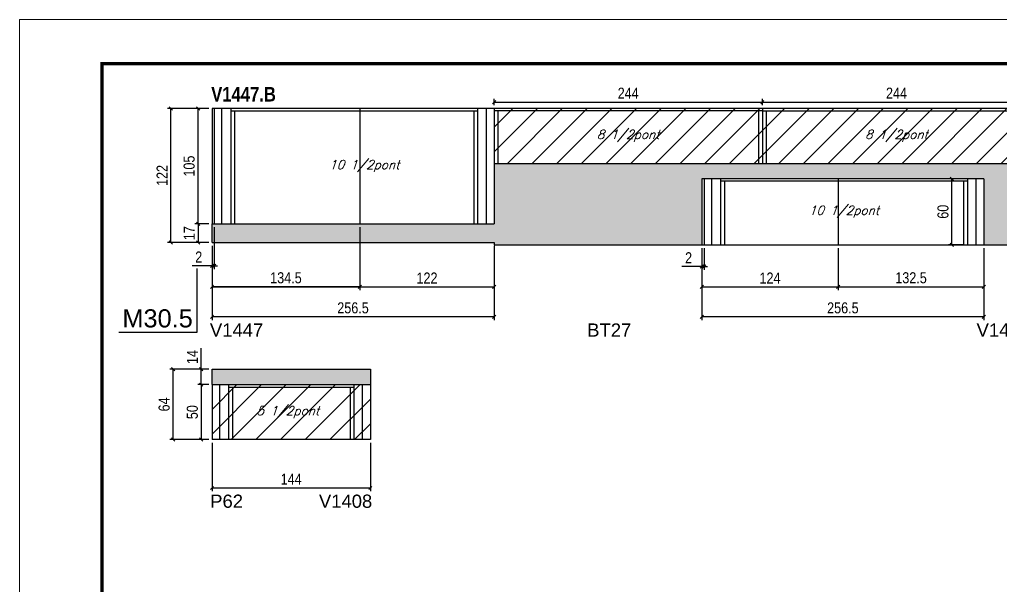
# Model space of a CAD drawing. Extents: x 3309 to 9563, y -2522 to 14608.
# Drawn here: x 8078 to 8970, y 4905 to 5419 of the extents above; entities that cross this region are included whole.
import ezdxf

# ---------------------------------------------------------------- set-up
doc = ezdxf.new("R2010")
doc.units = 0
doc.linetypes.add('DASHED', pattern=[0.75, 0.5, -0.25])
for name, color, linetype in [('5', 5, 'Continuous'), ('COTA', 241, 'Continuous'), ('NOMENCLATURA', 7, 'Continuous'), ('Painéis', 200, 'Continuous'), ('SARR_2.2x7', 40, 'Continuous'), ('SARR_3.5x7', 81, 'Continuous'), ('texto', 7, 'Continuous')]:
    doc.layers.add(name, color=color, linetype=linetype)
for name, color, linetype, lineweight in [('Folhas', 255, 'Continuous', 9), ('Hachura', 251, 'Continuous', 9), ('SARRAFO DE PRESSAO', 251, 'DASHED', 9)]:
    doc.layers.add(name, color=color, linetype=linetype, lineweight=lineweight)
doc.styles.add('COTA TECNICA', font='techl___.ttf', dxfattribs={"height": 10})
doc.styles.add('Romans', font='romans.shx')
doc.styles.get("Standard").update_dxf_attribs({"font": 'arial.ttf'})
doc.styles.add('TECNICA', font='techb___.ttf', dxfattribs={"height": 10})
doc.dimstyles.new('PAINEL', dxfattribs={"dimtxt": 10, "dimasz": 3, "dimexe": 3, "dimexo": 3, "dimgap": 3, "dimtad": 1, "dimdec": 1, "dimzin": 12, "dimdsep": 46, "dimtxsty": 'COTA TECNICA', "dimblk1": 'OBLIQUE', "dimblk2": 'OBLIQUE', "dimsah": 1, "dimcen": 0.9, "dimclrd": 4, "dimclre": 4, "dimclrt": 240, "dimadec": 1, "dimazin": 3, "dimtfac": 1, "dimtdec": 1, "dimtmove": 0, "dimatfit": 3, "dimfxl": 1, "dimtolj": 1, "dimtzin": 12, "dimarcsym": 0})

# ---------------------------------------------------------------- blocks, each defined once
blk = doc.blocks.new('9999999999')
at = {"layer": 'Folhas'}
blk.add_lwpolyline([(98138.98, 34190.21), (99623.98, 34190.21), (99623.98, 35240.21), (98138.98, 35240.21)], close=True, dxfattribs=at)
at = {"layer": 'Folhas', "color": 30, "const_width": 3}
blk.add_lwpolyline([(98213.98, 34230.21), (99583.98, 34230.21), (99583.98, 35200.21), (98213.98, 35200.21)], close=True, dxfattribs=at)
blk = doc.blocks.new('_Oblique')
at = {"color": 0, "linetype": 'ByBlock', "lineweight": -2}
blk.add_line((-0.5, -0.5), (0.5, 0.5), dxfattribs=at)
blk = doc.blocks.new('*D2745')
at = {"layer": 'COTA', "color": 4, "lineweight": -2, "transparency": 16777216}
for p, q in [((8252.84, 5213.55), (8252.84, 5145.97)), ((8509.34, 5213.55), (8509.34, 5145.97)), ((8509.34, 5148.97), (8252.84, 5148.97))]:
    blk.add_line(p, q, dxfattribs=at)
at = {"layer": 'Defpoints', "color": 0, "transparency": 16777216}
for p in [(8252.84, 5216.55), (8509.34, 5216.55), (8252.84, 5148.97)]:
    blk.add_point(p, dxfattribs=at)
at = {"layer": 'COTA', "color": 4, "lineweight": -2, "transparency": 16777216, "xscale": 3, "yscale": 3, "zscale": 3, "rotation": 180}
blk.add_blockref('_Oblique', (8252.84, 5148.97), dxfattribs=at)
at = {"layer": 'COTA', "color": 4, "lineweight": -2, "transparency": 16777216, "xscale": 3, "yscale": 3, "zscale": 3}
blk.add_blockref('_Oblique', (8509.34, 5148.97), dxfattribs=at)
at = {"layer": 'COTA', "color": 240, "transparency": 16777216, "insert": (8381.09, 5157.08), "char_height": 10, "attachment_point": 5, "style": 'COTA TECNICA'}
blk.add_mtext('\\A1;256.5', dxfattribs=at)
blk = doc.blocks.new('*D2746')
at = {"layer": 'COTA', "color": 4, "lineweight": -2, "transparency": 16777216}
for p, q in [((8249.84, 5338.55), (8237.19, 5338.55)), ((8240.19, 5233.55), (8240.19, 5338.55)), ((8249.84, 5233.55), (8237.19, 5233.55))]:
    blk.add_line(p, q, dxfattribs=at)
at = {"layer": 'Defpoints', "color": 0, "transparency": 16777216}
for p in [(8240.19, 5338.55), (8252.84, 5338.55), (8252.84, 5233.55)]:
    blk.add_point(p, dxfattribs=at)
at = {"layer": 'COTA', "color": 4, "lineweight": -2, "transparency": 16777216, "xscale": 3, "yscale": 3, "zscale": 3}
for p, rotation in [((8240.19, 5338.55), 90), ((8240.19, 5233.55), 270)]:
    blk.add_blockref('_Oblique', p, dxfattribs=dict(at, rotation=rotation))
at = {"layer": 'COTA', "color": 240, "transparency": 16777216, "insert": (8232.08, 5286.05), "char_height": 10, "attachment_point": 5, "rotation": 90, "style": 'COTA TECNICA'}
blk.add_mtext('\\A1;105', dxfattribs=at)
blk = doc.blocks.new('*D2747')
at = {"layer": 'COTA', "color": 4, "lineweight": -2, "transparency": 16777216}
for p, q in [((8249.84, 5233.55), (8237.19, 5233.55)), ((8240.19, 5233.55), (8240.19, 5216.55)), ((8249.84, 5216.55), (8237.19, 5216.55))]:
    blk.add_line(p, q, dxfattribs=at)
at = {"layer": 'Defpoints', "color": 0, "transparency": 16777216}
for p in [(8252.84, 5233.55), (8240.19, 5216.55), (8252.84, 5216.55)]:
    blk.add_point(p, dxfattribs=at)
at = {"layer": 'COTA', "color": 4, "lineweight": -2, "transparency": 16777216, "xscale": 3, "yscale": 3, "zscale": 3}
for p, rotation in [((8240.19, 5233.55), 90), ((8240.19, 5216.55), 270)]:
    blk.add_blockref('_Oblique', p, dxfattribs=dict(at, rotation=rotation))
at = {"layer": 'COTA', "color": 240, "transparency": 16777216, "insert": (8232.11, 5225.05), "char_height": 10, "attachment_point": 5, "rotation": 90, "style": 'COTA TECNICA'}
blk.add_mtext('\\A1;17', dxfattribs=at)
blk = doc.blocks.new('*D2748')
at = {"layer": 'COTA', "color": 4, "lineweight": -2, "transparency": 16777216}
for p, q in [((8249.84, 5338.55), (8212.51, 5338.55)), ((8215.51, 5216.55), (8215.51, 5338.55)), ((8249.84, 5216.55), (8212.51, 5216.55))]:
    blk.add_line(p, q, dxfattribs=at)
at = {"layer": 'Defpoints', "color": 0, "transparency": 16777216}
for p in [(8215.51, 5338.55), (8252.84, 5338.55), (8252.84, 5216.55)]:
    blk.add_point(p, dxfattribs=at)
at = {"layer": 'COTA', "color": 4, "lineweight": -2, "transparency": 16777216, "xscale": 3, "yscale": 3, "zscale": 3}
for p, rotation in [((8215.51, 5338.55), 90), ((8215.51, 5216.55), 270)]:
    blk.add_blockref('_Oblique', p, dxfattribs=dict(at, rotation=rotation))
at = {"layer": 'COTA', "color": 240, "transparency": 16777216, "insert": (8207.45, 5277.55), "char_height": 10, "attachment_point": 5, "rotation": 90, "style": 'COTA TECNICA'}
blk.add_mtext('\\A1;122', dxfattribs=at)
blk = doc.blocks.new('*D2750')
at = {"layer": 'COTA', "color": 4, "lineweight": -2, "transparency": 16777216}
for p, q in [((8698.34, 5211.55), (8698.34, 5145.97)), ((8954.84, 5211.55), (8954.84, 5145.97)), ((8954.84, 5148.97), (8698.34, 5148.97))]:
    blk.add_line(p, q, dxfattribs=at)
at = {"layer": 'Defpoints', "color": 0, "transparency": 16777216}
for p in [(8698.34, 5214.55), (8954.84, 5214.55), (8698.34, 5148.97)]:
    blk.add_point(p, dxfattribs=at)
at = {"layer": 'COTA', "color": 4, "lineweight": -2, "transparency": 16777216, "xscale": 3, "yscale": 3, "zscale": 3, "rotation": 180}
blk.add_blockref('_Oblique', (8698.34, 5148.97), dxfattribs=at)
at = {"layer": 'COTA', "color": 4, "lineweight": -2, "transparency": 16777216, "xscale": 3, "yscale": 3, "zscale": 3}
blk.add_blockref('_Oblique', (8954.84, 5148.97), dxfattribs=at)
at = {"layer": 'COTA', "color": 240, "transparency": 16777216, "insert": (8826.59, 5157.08), "char_height": 10, "attachment_point": 5, "style": 'COTA TECNICA'}
blk.add_mtext('\\A1;256.5', dxfattribs=at)
blk = doc.blocks.new('*D2752')
at = {"layer": 'COTA', "color": 4, "lineweight": -2, "transparency": 16777216}
for p, q in [((8698.34, 5211.55), (8698.34, 5191.69)), ((8700.34, 5211.55), (8700.34, 5191.69)), ((8698.34, 5194.69), (8680.22, 5194.69)), ((8700.34, 5194.69), (8698.34, 5194.69)), ((8700.34, 5194.69), (8703.34, 5194.69))]:
    blk.add_line(p, q, dxfattribs=at)
at = {"layer": 'Defpoints', "color": 0, "transparency": 16777216}
for p in [(8698.34, 5214.55), (8700.34, 5214.55), (8698.34, 5194.69)]:
    blk.add_point(p, dxfattribs=at)
at = {"layer": 'COTA', "color": 4, "lineweight": -2, "transparency": 16777216, "xscale": 3, "yscale": 3, "zscale": 3}
blk.add_blockref('_Oblique', (8698.34, 5194.69), dxfattribs=at)
at = {"layer": 'COTA', "color": 4, "lineweight": -2, "transparency": 16777216, "xscale": 3, "yscale": 3, "zscale": 3, "rotation": 180}
blk.add_blockref('_Oblique', (8700.34, 5194.69), dxfattribs=at)
at = {"layer": 'COTA', "color": 240, "transparency": 16777216, "insert": (8686.28, 5202.69), "char_height": 10, "attachment_point": 5, "style": 'COTA TECNICA'}
blk.add_mtext('\\A1;2', dxfattribs=at)
blk = doc.blocks.new('*D2753')
at = {"layer": 'COTA', "color": 4, "lineweight": -2, "transparency": 16777216}
for p, q in [((8387.34, 5230.55), (8387.34, 5173.21)), ((8252.84, 5213.55), (8252.84, 5173.21)), ((8252.84, 5176.21), (8387.34, 5176.21))]:
    blk.add_line(p, q, dxfattribs=at)
at = {"layer": 'Defpoints', "color": 0, "transparency": 16777216}
for p in [(8387.34, 5233.55), (8252.84, 5216.55), (8387.34, 5176.21)]:
    blk.add_point(p, dxfattribs=at)
at = {"layer": 'COTA', "color": 4, "lineweight": -2, "transparency": 16777216, "xscale": 3, "yscale": 3, "zscale": 3, "rotation": 180}
blk.add_blockref('_Oblique', (8252.84, 5176.21), dxfattribs=at)
at = {"layer": 'COTA', "color": 4, "lineweight": -2, "transparency": 16777216, "xscale": 3, "yscale": 3, "zscale": 3}
blk.add_blockref('_Oblique', (8387.34, 5176.21), dxfattribs=at)
at = {"layer": 'COTA', "color": 240, "transparency": 16777216, "insert": (8320.09, 5184.43), "char_height": 10, "attachment_point": 5, "style": 'COTA TECNICA'}
blk.add_mtext('\\A1;134.5', dxfattribs=at)
blk = doc.blocks.new('*D2754')
at = {"layer": 'COTA', "color": 4, "lineweight": -2, "transparency": 16777216}
for p, q in [((8387.34, 5230.55), (8387.34, 5173.21)), ((8252.84, 5213.55), (8252.84, 5173.21)), ((8387.34, 5176.21), (8252.84, 5176.21))]:
    blk.add_line(p, q, dxfattribs=at)
at = {"layer": 'Defpoints', "color": 0, "transparency": 16777216}
for p in [(8387.34, 5233.55), (8252.84, 5216.55), (8252.84, 5176.21)]:
    blk.add_point(p, dxfattribs=at)
at = {"layer": 'COTA', "color": 4, "lineweight": -2, "transparency": 16777216, "xscale": 3, "yscale": 3, "zscale": 3, "rotation": 180}
blk.add_blockref('_Oblique', (8252.84, 5176.21), dxfattribs=at)
at = {"layer": 'COTA', "color": 4, "lineweight": -2, "transparency": 16777216, "xscale": 3, "yscale": 3, "zscale": 3}
blk.add_blockref('_Oblique', (8387.34, 5176.21), dxfattribs=at)
at = {"layer": 'COTA', "color": 240, "transparency": 16777216, "insert": (8320.09, 5184.43), "char_height": 10, "attachment_point": 5, "style": 'COTA TECNICA'}
blk.add_mtext('\\A1;134.5', dxfattribs=at)
blk = doc.blocks.new('*D2755')
at = {"layer": 'COTA', "color": 4, "lineweight": -2, "transparency": 16777216}
for p, q in [((8698.34, 5211.55), (8698.34, 5173.21)), ((8822.34, 5211.55), (8822.34, 5173.21)), ((8698.34, 5176.21), (8822.34, 5176.21))]:
    blk.add_line(p, q, dxfattribs=at)
at = {"layer": 'Defpoints', "color": 0, "transparency": 16777216}
for p in [(8698.34, 5214.55), (8822.34, 5214.55), (8822.34, 5176.21)]:
    blk.add_point(p, dxfattribs=at)
at = {"layer": 'COTA', "color": 4, "lineweight": -2, "transparency": 16777216, "xscale": 3, "yscale": 3, "zscale": 3, "rotation": 180}
blk.add_blockref('_Oblique', (8698.34, 5176.21), dxfattribs=at)
at = {"layer": 'COTA', "color": 4, "lineweight": -2, "transparency": 16777216, "xscale": 3, "yscale": 3, "zscale": 3}
blk.add_blockref('_Oblique', (8822.34, 5176.21), dxfattribs=at)
at = {"layer": 'COTA', "color": 240, "transparency": 16777216, "insert": (8760.34, 5184.28), "char_height": 10, "attachment_point": 5, "style": 'COTA TECNICA'}
blk.add_mtext('\\A1;124', dxfattribs=at)
blk = doc.blocks.new('*D2756')
at = {"layer": 'COTA', "color": 4, "lineweight": -2, "transparency": 16777216}
for p, q in [((8822.34, 5211.55), (8822.34, 5173.21)), ((8954.84, 5211.55), (8954.84, 5173.21)), ((8822.34, 5176.21), (8954.84, 5176.21))]:
    blk.add_line(p, q, dxfattribs=at)
at = {"layer": 'Defpoints', "color": 0, "transparency": 16777216}
for p in [(8822.34, 5214.55), (8954.84, 5214.55), (8954.84, 5176.21)]:
    blk.add_point(p, dxfattribs=at)
at = {"layer": 'COTA', "color": 4, "lineweight": -2, "transparency": 16777216, "xscale": 3, "yscale": 3, "zscale": 3, "rotation": 180}
blk.add_blockref('_Oblique', (8822.34, 5176.21), dxfattribs=at)
at = {"layer": 'COTA', "color": 4, "lineweight": -2, "transparency": 16777216, "xscale": 3, "yscale": 3, "zscale": 3}
blk.add_blockref('_Oblique', (8954.84, 5176.21), dxfattribs=at)
at = {"layer": 'COTA', "color": 240, "transparency": 16777216, "insert": (8888.59, 5184.43), "char_height": 10, "attachment_point": 5, "style": 'COTA TECNICA'}
blk.add_mtext('\\A1;132.5', dxfattribs=at)
blk = doc.blocks.new('*D2764')
at = {"layer": 'COTA', "color": 4, "lineweight": -2, "transparency": 16777216}
for p, q in [((8936.84, 5274.55), (8922.78, 5274.55)), ((8925.78, 5214.55), (8925.78, 5274.55)), ((8936.84, 5214.55), (8922.78, 5214.55))]:
    blk.add_line(p, q, dxfattribs=at)
at = {"layer": 'Defpoints', "color": 0, "transparency": 16777216}
for p in [(8925.78, 5274.55), (8939.84, 5274.55), (8939.84, 5214.55)]:
    blk.add_point(p, dxfattribs=at)
at = {"layer": 'COTA', "color": 4, "lineweight": -2, "transparency": 16777216, "xscale": 3, "yscale": 3, "zscale": 3}
for p, rotation in [((8925.78, 5274.55), 90), ((8925.78, 5214.55), 270)]:
    blk.add_blockref('_Oblique', p, dxfattribs=dict(at, rotation=rotation))
at = {"layer": 'COTA', "color": 240, "transparency": 16777216, "insert": (8917.67, 5244.55), "char_height": 10, "attachment_point": 5, "rotation": 90, "style": 'COTA TECNICA'}
blk.add_mtext('\\A1;60', dxfattribs=at)
blk = doc.blocks.new('*D2765')
at = {"layer": 'COTA', "color": 4, "lineweight": -2, "transparency": 16777216}
for p, q in [((8509.34, 5341.55), (8509.34, 5347.3)), ((8509.34, 5344.3), (8753.34, 5344.3)), ((8753.34, 5341.55), (8753.34, 5347.3))]:
    blk.add_line(p, q, dxfattribs=at)
at = {"layer": 'Defpoints', "color": 0, "transparency": 16777216}
for p in [(8753.34, 5344.3), (8509.34, 5338.55), (8753.34, 5338.55)]:
    blk.add_point(p, dxfattribs=at)
at = {"layer": 'COTA', "color": 4, "lineweight": -2, "transparency": 16777216, "xscale": 3, "yscale": 3, "zscale": 3, "rotation": 180}
blk.add_blockref('_Oblique', (8509.34, 5344.3), dxfattribs=at)
at = {"layer": 'COTA', "color": 4, "lineweight": -2, "transparency": 16777216, "xscale": 3, "yscale": 3, "zscale": 3}
blk.add_blockref('_Oblique', (8753.34, 5344.3), dxfattribs=at)
at = {"layer": 'COTA', "color": 240, "transparency": 16777216, "insert": (8631.34, 5352.37), "char_height": 10, "attachment_point": 5, "style": 'COTA TECNICA'}
blk.add_mtext('\\A1;244', dxfattribs=at)
blk = doc.blocks.new('*D2766')
at = {"layer": 'COTA', "color": 4, "lineweight": -2, "transparency": 16777216}
for p, q in [((8753.34, 5341.55), (8753.34, 5347.3)), ((8753.34, 5344.3), (8997.34, 5344.3)), ((8997.34, 5341.55), (8997.34, 5347.3))]:
    blk.add_line(p, q, dxfattribs=at)
at = {"layer": 'Defpoints', "color": 0, "transparency": 16777216}
for p in [(8997.34, 5344.3), (8753.34, 5338.55), (8997.34, 5338.55)]:
    blk.add_point(p, dxfattribs=at)
at = {"layer": 'COTA', "color": 4, "lineweight": -2, "transparency": 16777216, "xscale": 3, "yscale": 3, "zscale": 3, "rotation": 180}
blk.add_blockref('_Oblique', (8753.34, 5344.3), dxfattribs=at)
at = {"layer": 'COTA', "color": 4, "lineweight": -2, "transparency": 16777216, "xscale": 3, "yscale": 3, "zscale": 3}
blk.add_blockref('_Oblique', (8997.34, 5344.3), dxfattribs=at)
at = {"layer": 'COTA', "color": 240, "transparency": 16777216, "insert": (8875.34, 5352.37), "char_height": 10, "attachment_point": 5, "style": 'COTA TECNICA'}
blk.add_mtext('\\A1;244', dxfattribs=at)
blk = doc.blocks.new('*D2769')
at = {"layer": 'COTA', "color": 4, "lineweight": -2, "transparency": 16777216}
for p, q in [((8252.84, 5034.29), (8252.84, 4990.32)), ((8396.84, 5034.29), (8396.84, 4990.32)), ((8252.84, 4993.32), (8396.84, 4993.32))]:
    blk.add_line(p, q, dxfattribs=at)
at = {"layer": 'Defpoints', "color": 0, "transparency": 16777216}
for p in [(8252.84, 5037.29), (8396.84, 5037.29), (8396.84, 4993.32)]:
    blk.add_point(p, dxfattribs=at)
at = {"layer": 'COTA', "color": 4, "lineweight": -2, "transparency": 16777216, "xscale": 3, "yscale": 3, "zscale": 3, "rotation": 180}
blk.add_blockref('_Oblique', (8252.84, 4993.32), dxfattribs=at)
at = {"layer": 'COTA', "color": 4, "lineweight": -2, "transparency": 16777216, "xscale": 3, "yscale": 3, "zscale": 3}
blk.add_blockref('_Oblique', (8396.84, 4993.32), dxfattribs=at)
at = {"layer": 'COTA', "color": 240, "transparency": 16777216, "insert": (8324.84, 5001.4), "char_height": 10, "attachment_point": 5, "style": 'COTA TECNICA'}
blk.add_mtext('\\A1;144', dxfattribs=at)
blk = doc.blocks.new('*D2768')
at = {"layer": 'COTA', "color": 4, "lineweight": -2, "transparency": 16777216}
for p, q in [((8249.84, 5087.29), (8240.09, 5087.29)), ((8243.09, 5087.29), (8243.09, 5037.29)), ((8249.84, 5037.29), (8240.09, 5037.29))]:
    blk.add_line(p, q, dxfattribs=at)
at = {"layer": 'Defpoints', "color": 0, "transparency": 16777216}
for p in [(8252.84, 5087.29), (8243.09, 5037.29), (8252.84, 5037.29)]:
    blk.add_point(p, dxfattribs=at)
at = {"layer": 'COTA', "color": 4, "lineweight": -2, "transparency": 16777216, "xscale": 3, "yscale": 3, "zscale": 3}
for p, rotation in [((8243.09, 5087.29), 90), ((8243.09, 5037.29), 270)]:
    blk.add_blockref('_Oblique', p, dxfattribs=dict(at, rotation=rotation))
at = {"layer": 'COTA', "color": 240, "transparency": 16777216, "insert": (8234.98, 5062.29), "char_height": 10, "attachment_point": 5, "rotation": 90, "style": 'COTA TECNICA'}
blk.add_mtext('\\A1;50', dxfattribs=at)
blk = doc.blocks.new('*D2770')
at = {"layer": 'COTA', "color": 4, "lineweight": -2, "transparency": 16777216}
for p, q in [((8243.09, 5101.29), (8243.09, 5120.41)), ((8249.84, 5101.29), (8240.09, 5101.29)), ((8243.09, 5087.29), (8243.09, 5101.29)), ((8249.84, 5087.29), (8240.09, 5087.29))]:
    blk.add_line(p, q, dxfattribs=at)
at = {"layer": 'Defpoints', "color": 0, "transparency": 16777216}
for p in [(8243.09, 5101.29), (8252.84, 5101.29), (8252.84, 5087.29)]:
    blk.add_point(p, dxfattribs=at)
at = {"layer": 'COTA', "color": 4, "lineweight": -2, "transparency": 16777216, "xscale": 3, "yscale": 3, "zscale": 3}
for p, rotation in [((8243.09, 5101.29), 90), ((8243.09, 5087.29), 270)]:
    blk.add_blockref('_Oblique', p, dxfattribs=dict(at, rotation=rotation))
at = {"layer": 'COTA', "color": 240, "transparency": 16777216, "insert": (8235.02, 5112.35), "char_height": 10, "attachment_point": 5, "rotation": 90, "style": 'COTA TECNICA'}
blk.add_mtext('\\A1;14', dxfattribs=at)
blk = doc.blocks.new('*D2771')
at = {"layer": 'COTA', "color": 4, "lineweight": -2, "transparency": 16777216}
for p, q in [((8249.84, 5101.29), (8214.44, 5101.29)), ((8217.44, 5037.29), (8217.44, 5101.29)), ((8249.84, 5037.29), (8214.44, 5037.29))]:
    blk.add_line(p, q, dxfattribs=at)
at = {"layer": 'Defpoints', "color": 0, "transparency": 16777216}
for p in [(8217.44, 5101.29), (8252.84, 5101.29), (8252.84, 5037.29)]:
    blk.add_point(p, dxfattribs=at)
at = {"layer": 'COTA', "color": 4, "lineweight": -2, "transparency": 16777216, "xscale": 3, "yscale": 3, "zscale": 3}
for p, rotation in [((8217.44, 5101.29), 90), ((8217.44, 5037.29), 270)]:
    blk.add_blockref('_Oblique', p, dxfattribs=dict(at, rotation=rotation))
at = {"layer": 'COTA', "color": 240, "transparency": 16777216, "insert": (8209.34, 5069.29), "char_height": 10, "attachment_point": 5, "rotation": 90, "style": 'COTA TECNICA'}
blk.add_mtext('\\A1;64', dxfattribs=at)
blk = doc.blocks.new('*D3139')
at = {"layer": 'COTA', "color": 4, "lineweight": -2, "transparency": 16777216}
for p, q in [((8387.34, 5230.55), (8387.34, 5173.21)), ((8509.34, 5211.55), (8509.34, 5173.21)), ((8387.34, 5176.21), (8509.34, 5176.21))]:
    blk.add_line(p, q, dxfattribs=at)
at = {"layer": 'Defpoints', "color": 0, "transparency": 16777216}
for p in [(8387.34, 5233.55), (8509.34, 5214.55), (8509.34, 5176.21)]:
    blk.add_point(p, dxfattribs=at)
at = {"layer": 'COTA', "color": 4, "lineweight": -2, "transparency": 16777216, "xscale": 3, "yscale": 3, "zscale": 3, "rotation": 180}
blk.add_blockref('_Oblique', (8387.34, 5176.21), dxfattribs=at)
at = {"layer": 'COTA', "color": 4, "lineweight": -2, "transparency": 16777216, "xscale": 3, "yscale": 3, "zscale": 3}
blk.add_blockref('_Oblique', (8509.34, 5176.21), dxfattribs=at)
at = {"layer": 'COTA', "color": 240, "transparency": 16777216, "insert": (8448.34, 5184.26), "char_height": 10, "attachment_point": 5, "style": 'COTA TECNICA'}
blk.add_mtext('\\A1;122', dxfattribs=at)
blk = doc.blocks.new('*D3140')
at = {"layer": 'COTA', "color": 4, "lineweight": -2, "transparency": 16777216}
for p, q in [((8254.84, 5230.55), (8254.84, 5192.38)), ((8252.84, 5213.55), (8252.84, 5192.38)), ((8252.84, 5195.38), (8234.72, 5195.38)), ((8254.84, 5195.38), (8252.84, 5195.38)), ((8254.84, 5195.38), (8257.84, 5195.38))]:
    blk.add_line(p, q, dxfattribs=at)
at = {"layer": 'Defpoints', "color": 0, "transparency": 16777216}
for p in [(8254.84, 5233.55), (8252.84, 5216.55), (8252.84, 5195.38)]:
    blk.add_point(p, dxfattribs=at)
at = {"layer": 'COTA', "color": 4, "lineweight": -2, "transparency": 16777216, "xscale": 3, "yscale": 3, "zscale": 3}
blk.add_blockref('_Oblique', (8252.84, 5195.38), dxfattribs=at)
at = {"layer": 'COTA', "color": 4, "lineweight": -2, "transparency": 16777216, "xscale": 3, "yscale": 3, "zscale": 3, "rotation": 180}
blk.add_blockref('_Oblique', (8254.84, 5195.38), dxfattribs=at)
at = {"layer": 'COTA', "color": 240, "transparency": 16777216, "insert": (8240.78, 5203.38), "char_height": 10, "attachment_point": 5, "style": 'COTA TECNICA'}
blk.add_mtext('\\A1;2', dxfattribs=at)

msp = doc.modelspace()

# ---------------------------------------------------------------- hatches: boundary and pattern name
at = {"layer": 'COTA'}
h = msp.add_hatch(dxfattribs=at)
h.set_pattern_fill('AR-CONC', color=256, scale=0.03)
h.paths.add_polyline_path([(8698.34, 5274.55), (8954.84, 5274.55), (8954.84, 5214.55), (8984.84, 5214.55), (8984.84, 5274.55), (9137.84, 5274.55), (9342.34, 5274.55), (9342.34, 5288.55), (9134.84, 5288.55), (8509.34, 5288.55), (8509.34, 5233.55), (8252.84, 5233.55), (8252.84, 5216.55), (8509.34, 5216.55), (8509.34, 5214.55), (8698.34, 5214.55)])
h = msp.add_hatch(dxfattribs=at)
h.set_pattern_fill('AR-CONC', color=256, scale=0.03)
h.set_pattern_definition([(50, (0, 39.6753), (5.46554, -0.4781726), [0.5715, -6.2865]), (355, (0, 39.675), (-1.0573026, 5.7317054), [0.4572, -5.0292175]), (100.451445, (0.4555, 39.6354), (4.4082374, 5.2535326), [0.4857003, -5.3427073]), (46.1842, (0, 41.199), (8.132371, -1.26127), [0.85725, -9.42975]), (96.63556, (0.678, 41.094), (7.122124, 7.422784), [0.728551, -8.014068]), (351.18415, (0, 41.199), (7.122124, 7.422784), [0.685799, -7.543792]), (21, (0.762, 40.8183), (4.5484317, -3.067956), [0.5715, -6.2865]), (326, (0.762, 40.818), (1.854061, 5.525639), [0.4572, -5.0292]), (71.451445, (1.141, 40.5626), (6.4024926, 2.457683), [0.4857003, -5.342698]), (37.5, (0, 39.6753), (0.0926581, 2.53665117), [0, -4.96824, 0, -5.1054, 0, -5.04825]), (7.5, (0, 39.6753), (2.0045899, 3.00541724), [0, -2.91084, 0, -4.85394, 0, -1.92405]), (327.5, (-1.6993, 39.6753), (4.06771786, -0.1718623), [0, -1.905, 0, -5.9436, 0, -7.8867]), (317.5, (-2.4613, 39.6753), (4.4438754, 0.7627947), [0, -2.4765, 0, -3.94716, 0, -5.6007])])
h.paths.add_polyline_path([(8396.84, 5087.29), (8396.84, 5101.29), (8252.84, 5101.29), (8252.84, 5087.29)])
at = {"layer": 'Hachura', "linetype": 'ByBlock'}
h = msp.add_hatch(dxfattribs=at)
h.set_pattern_fill('ANSI31', color=256, scale=5)
h.paths.add_polyline_path([(8753.34, 5288.55), (8753.34, 5338.55), (8509.34, 5338.55), (8509.34, 5288.55)])
h.paths.add_polyline_path([(8753.34, 5338.55), (8753.34, 5288.55), (8997.34, 5288.55), (8997.34, 5338.55)])
h.paths.add_polyline_path([(8997.34, 5338.55), (8997.34, 5288.55), (9134.84, 5288.55), (9134.84, 5338.55)])
h = msp.add_hatch(dxfattribs=at)
h.set_pattern_fill('ANSI31', color=256, scale=5)
h.paths.add_polyline_path([(8396.84, 5037.29), (8396.84, 5087.29), (8252.84, 5087.29), (8252.84, 5037.29)])

# ---------------------------------------------------------------- linework, layer by layer
at = {"layer": 'COTA'}
for p, q in [((8252.84, 5216.55), (8252.84, 5233.55)), ((8252.84, 5216.55), (8509.34, 5216.55)), ((8509.34, 5216.55), (8509.34, 5214.55)), ((8509.34, 5214.55), (8698.34, 5214.55)), ((8954.84, 5214.55), (8984.84, 5214.55)), ((8252.84, 5087.29), (8252.84, 5101.29)), ((8252.84, 5101.29), (8396.84, 5101.29)), ((8396.84, 5101.29), (8396.84, 5087.29))]:
    msp.add_line(p, q, dxfattribs=at)
at = {"layer": 'NOMENCLATURA', "linetype": 'Continuous'}
for p, q in [((8239.41, 5135.14), (8239.41, 5192.87)), ((8168.23, 5135.14), (8239.41, 5135.14))]:
    msp.add_line(p, q, dxfattribs=at)
at = {"layer": 'Painéis', "linetype": 'ByBlock'}
for p, q in [((9134.84, 5338.55), (8252.84, 5338.55)), ((8252.84, 5338.55), (8252.84, 5233.55)), ((8254.84, 5338.55), (8254.84, 5233.55)), ((8387.34, 5338.55), (8387.34, 5233.55)), ((8509.34, 5338.55), (8509.34, 5233.55)), ((8753.34, 5338.55), (8753.34, 5288.55)), ((8509.34, 5288.55), (9134.84, 5288.55)), ((8954.84, 5274.55), (8698.34, 5274.55)), ((8698.34, 5274.55), (8698.34, 5214.55)), ((8700.34, 5274.55), (8700.34, 5214.55)), ((8822.34, 5274.55), (8822.34, 5214.55)), ((8954.84, 5274.55), (8954.84, 5214.55)), ((8252.84, 5233.55), (8509.34, 5233.55)), ((8698.34, 5214.55), (8954.84, 5214.55)), ((8252.84, 5087.29), (8252.84, 5037.29)), ((8252.84, 5087.29), (8396.84, 5087.29)), ((8396.84, 5087.29), (8396.84, 5037.29)), ((8396.84, 5037.29), (8252.84, 5037.29))]:
    msp.add_line(p, q, dxfattribs=at)
at = {"layer": 'SARR_2.2x7', "linetype": 'Continuous'}
for p, q in [((8261.84, 5233.55), (8261.84, 5338.55)), ((8269.84, 5336.35), (8494.34, 5336.35)), ((8502.34, 5233.55), (8502.34, 5338.55)), ((8753.34, 5336.35), (8509.34, 5336.35)), ((8753.34, 5336.35), (8997.34, 5336.35)), ((8707.34, 5214.55), (8707.34, 5274.55)), ((8939.84, 5272.35), (8715.34, 5272.35)), ((8947.84, 5214.55), (8947.84, 5274.55)), ((8259.84, 5037.29), (8259.84, 5087.29)), ((8267.84, 5085.09), (8381.84, 5085.09)), ((8389.84, 5037.29), (8389.84, 5087.29))]:
    msp.add_line(p, q, dxfattribs=at)
at = {"layer": 'SARR_3.5x7'}
for p, q in [((8269.84, 5338.55), (8269.84, 5233.55)), ((8273.34, 5336.35), (8273.34, 5233.55)), ((8490.84, 5336.35), (8490.84, 5233.55)), ((8494.34, 5338.55), (8494.34, 5233.55)), ((8512.84, 5336.35), (8512.84, 5288.55)), ((8749.84, 5336.35), (8749.84, 5288.55)), ((8756.84, 5336.35), (8756.84, 5288.55)), ((8715.34, 5274.55), (8715.34, 5214.55)), ((8718.84, 5272.35), (8718.84, 5214.55)), ((8936.34, 5272.35), (8936.34, 5214.55)), ((8939.84, 5274.55), (8939.84, 5214.55)), ((8267.84, 5087.29), (8267.84, 5037.29)), ((8271.34, 5085.09), (8271.34, 5037.29)), ((8378.34, 5085.09), (8378.34, 5037.29)), ((8381.84, 5087.29), (8381.84, 5037.29))]:
    msp.add_line(p, q, dxfattribs=at)

# ---------------------------------------------------------------- block references
at = {"layer": 'SARRAFO DE PRESSAO', "color": 6, "linetype": 'ByBlock'}
msp.add_blockref('9999999999', (-90061.11, -29820.95), dxfattribs=at)

# ---------------------------------------------------------------- texts
at = {"layer": '5', "linetype": 'Continuous'}
for s, p in [('V1447', (8250.94, 5130.96)), ('BT27', (8594.09, 5130.96)), ('V1421', (8948.19, 5130.96)), ('P62', (8251.21, 4975.31)), ('V1408', (8350.09, 4975.31))]:
    msp.add_text(s, height=12, rotation=0.00004, dxfattribs=at).set_placement(p)
at = {"layer": 'NOMENCLATURA', "style": 'TECNICA'}
msp.add_text('V1447.B', height=13.2, dxfattribs=at).set_placement((8252.12, 5344.79))
at = {"layer": 'NOMENCLATURA', "linetype": 'Continuous'}
msp.add_text('M30.5', height=16.5, dxfattribs=at).set_placement((8171.31, 5139.34))
at = {"layer": 'texto', "color": 2, "char_height": 8, "attachment_point": 5, "style": 'Romans'}
for s, insert in [('{\\Q19;\\C256;8 1/2pont}', (8631.34, 5313.55)), ('{\\Q19;\\C256;8 1/2pont}', (8875.34, 5313.55)), ('{\\Q19;\\C256;10 1/2pont}', (8391.34, 5286.05)), ('{\\Q19;\\C256;10 1/2pont}', (8827.59, 5244.55)), ('{\\Q19;\\C256;5 1/2pont}', (8321.84, 5062.29))]:
    msp.add_mtext(s, dxfattribs=dict(at, insert=insert))

# ---------------------------------------------------------------- dimensions: what is measured, and where the dimension line sits
at = {"layer": 'COTA'}
for base, p1, p2, picture, middle in [((8753.34, 5344.3), (8509.34, 5338.55), (8753.34, 5338.55), '*D2765', (8631.34, 5352.37)), ((8252.84, 5195.38), (8254.84, 5233.55), (8252.84, 5216.55), '*D3140', (8240.78, 5203.38)), ((8509.34, 5176.21), (8387.34, 5233.55), (8509.34, 5214.55), '*D3139', (8448.34, 5184.26)), ((8698.34, 5194.69), (8700.34, 5214.55), (8698.34, 5214.55), '*D2752', (8686.28, 5202.69)), ((8822.34, 5176.21), (8698.34, 5214.55), (8822.34, 5214.55), '*D2755', (8760.34, 5184.28)), ((8396.84, 4993.32), (8252.84, 5037.29), (8396.84, 5037.29), '*D2769', (8324.84, 5001.4))]:
    dim = msp.add_linear_dim(base=base, p1=p1, p2=p2, dimstyle='PAINEL', dxfattribs=at)
    dim.commit()
    dim.dimension.update_dxf_attribs({"geometry": picture, "text_midpoint": middle})
for base, p1, p2, picture, middle in [((8997.34, 5344.3), (8753.34, 5338.55), (8997.34, 5338.55), '*D2766', (8875.34, 5352.37)), ((8954.84, 5176.21), (8822.34, 5214.55), (8954.84, 5214.55), '*D2756', (8888.59, 5184.43))]:
    dim = msp.add_linear_dim(base=base, p1=p1, p2=p2, dimstyle='PAINEL', override={"dimtmove": 1}, dxfattribs=at)
    dim.commit()
    dim.dimension.update_dxf_attribs({"geometry": picture, "text_midpoint": middle})
for base, p1, p2, angle, picture, middle in [((8215.51, 5338.55), (8252.84, 5216.55), (8252.84, 5338.55), 90, '*D2748', (8207.45, 5277.55)), ((8240.19, 5338.55), (8252.84, 5233.55), (8252.84, 5338.55), 90, '*D2746', (8232.08, 5286.05)), ((8925.78, 5274.55), (8939.84, 5214.55), (8939.84, 5274.55), 90, '*D2764', (8917.67, 5244.55)), ((8240.19, 5216.55), (8252.84, 5233.55), (8252.84, 5216.55), 90, '*D2747', (8232.11, 5225.05)), ((8387.34, 5176.21), (8252.84, 5216.55), (8387.34, 5233.55), 180, '*D2753', (8320.09, 5184.43)), ((8252.84, 5148.97), (8509.34, 5216.55), (8252.84, 5216.55), 180, '*D2745', (8381.09, 5157.08)), ((8698.34, 5148.97), (8954.84, 5214.55), (8698.34, 5214.55), 180, '*D2750', (8826.59, 5157.08)), ((8243.09, 5101.29), (8252.84, 5087.29), (8252.84, 5101.29), 90, '*D2770', (8235.02, 5112.35)), ((8217.44, 5101.29), (8252.84, 5037.29), (8252.84, 5101.29), 90, '*D2771', (8209.34, 5069.29)), ((8243.09, 5037.29), (8252.84, 5087.29), (8252.84, 5037.29), 90, '*D2768', (8234.98, 5062.29))]:
    dim = msp.add_linear_dim(base=base, p1=p1, p2=p2, angle=angle, dimstyle='PAINEL', dxfattribs=at)
    dim.commit()
    dim.dimension.update_dxf_attribs({"geometry": picture, "text_midpoint": middle})
dim = msp.add_linear_dim(base=(8252.84, 5176.21), p1=(8387.34, 5233.55), p2=(8252.84, 5216.55), angle=180, dimstyle='PAINEL', override={"dimtmove": 1}, dxfattribs=at)
dim.commit()
dim.dimension.update_dxf_attribs({"geometry": '*D2754', "text_midpoint": (8320.09, 5184.43)})

doc.saveas('drawing.dxf')
